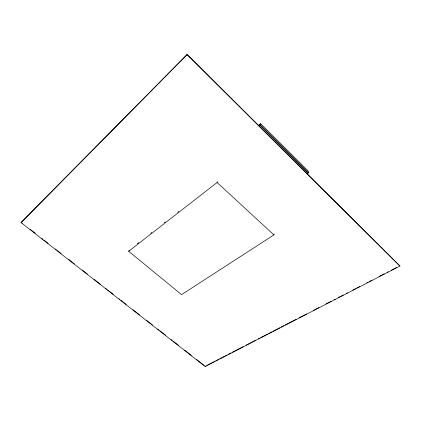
<?xml version="1.0" encoding="UTF-8"?>
<svg xmlns="http://www.w3.org/2000/svg" width="421" height="421" viewBox="0 0 421 421"><rect width="100%" height="100%" fill="white"/><g stroke="black" fill="none" stroke-linecap="round" stroke-linejoin="round"><path stroke-width="0.63" d="M307.488 173.494L308.567 172.747L308.74 171.536L260.646 123.637L258.099 125.711M307.74 174.226L307.914 173.01L259.625 125L258.61 125.826M129.184 250.316L128.689 251.29L181.562 294.632L273.924 234.897L274.129 233.86M205.169 366.544L399.95 266.061L187.198 54.456L21.05 222.577L205.169 366.544L206.416 365.644M259.299 125.563L260.315 124.737L260.646 123.637M259.289 126.105L259.625 125M128.689 251.29L217.089 182.498L217.441 181.546M21.05 222.577L187.198 54.456M137.209 243.759L138.767 242.549M150.697 233.245L151.734 232.434M164.185 222.73L165.221 221.92M177.673 212.21L178.709 211.405M207.579 365.039L214.573 361.428M215.741 360.829L218.657 359.323M219.82 358.718L226.814 355.108M227.982 354.508L230.897 353.003M232.06 352.403L243.133 346.683M246.048 345.178L255.373 340.363M258.289 338.863L259.457 338.258M260.62 337.658L267.614 334.048M268.782 333.443L271.698 331.937M272.861 331.338L279.854 327.727M281.023 327.128L283.938 325.622M285.101 325.017L296.173 319.302M299.089 317.797L306.667 313.887M313.661 310.272L318.907 307.567M325.901 303.957L331.148 301.247M334.063 299.741L335.227 299.142M338.142 297.636L343.389 294.926M346.304 293.421L347.467 292.821M352.714 290.111L355.629 288.606M356.792 288.006L359.708 286.501M366.702 282.891L367.87 282.291M369.033 281.686L371.948 280.181M378.942 276.571L384.189 273.866M387.104 272.361L388.267 271.755M391.183 270.25L396.429 267.546M21.25 222.32L22.287 223.13M30.038 229.192L35.206 233.234M41.926 238.491L42.958 239.302M43.994 240.107L48.126 243.343M55.361 249L56.398 249.811M57.43 250.621L61.05 253.447M68.802 259.515L74.485 263.962M82.237 270.024L87.41 274.066M94.125 279.323L100.33 284.175M105.497 288.217L106.529 289.027M107.566 289.832L108.597 290.643M109.634 291.453L113.249 294.279M118.938 298.731L119.969 299.536M121.001 300.347L126.174 304.388M132.889 309.645L139.609 314.897M146.329 320.155L152.528 325.007M157.701 329.048L158.733 329.859M159.764 330.669L165.453 335.116M171.136 339.563L172.173 340.368M173.205 341.178L178.372 345.22M184.577 350.072L191.292 355.329M196.465 359.371L204.217 365.433M217.089 182.498L273.924 234.897M187.056 54.667L399.95 266.061M260.315 124.737L308.567 172.747"/></g></svg>
